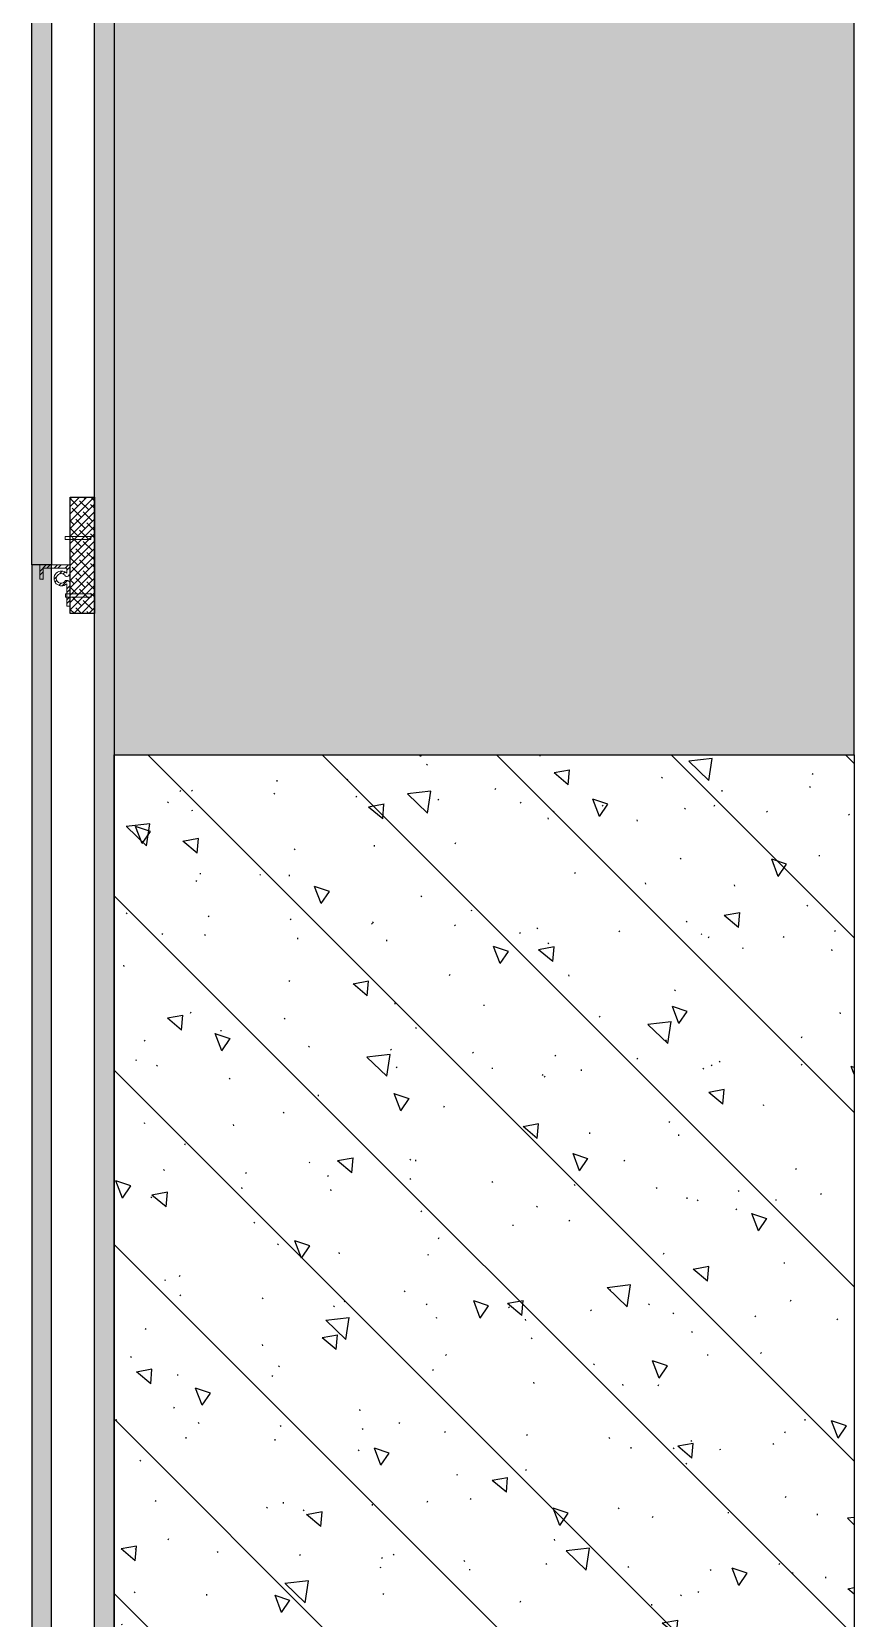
# Model space of a CAD drawing. Header units: millimetres. Extents: x 90086 to 135690, y -7745 to 15991.
# Drawn here: x 97288 to 97788, y 11394 to 12359 of the extents above; entities that cross this region are included whole.
import ezdxf

# ---------------------------------------------------------------- set-up
doc = ezdxf.new("R2010")
doc.units = ezdxf.units.MM
for name, color, linetype in [('I-DETL-LW01', 1, 'Continuous'), ('I-DETL-LW02', 2, 'Continuous'), ('I-DETL-LW251', 251, 'Continuous'), ('PE-尺寸标注', 44, 'Continuous'), ('WALL TYPE$0$HATCH', 8, 'Continuous'), ('WALL TYPE$0$I-SECT-LW03', 3, 'Continuous')]:
    doc.layers.add(name, color=color, linetype=linetype)

# ---------------------------------------------------------------- blocks, each defined once
blk = doc.blocks.new('海龙_1215173755')
at = {"layer": 'WALL TYPE$0$HATCH', "ltscale": 2}
h = blk.add_hatch(dxfattribs=at)
h.set_pattern_fill('ANSI32', color=256, scale=0.5)
h.set_pattern_definition([(45, (-39299.69784487303, -12402.66931678472), (-3.367596045400933, 3.367596045400933), []), (45, (-39297.45277987303, -12402.66931678472), (-3.367596045400933, 3.367596045400933), [])])
edge = h.paths.add_edge_path()
edge.add_line((2.291405648800719, -7.1853693941448), (2.291405648895307, 11.2586301537176))
edge.add_line((2.291405648895307, 11.2586301537176), (-2.766336400527507, 11.2586301537176))
edge.add_arc((-2.766336402286313, 9.258630153718839), 1.999999999998765, 89.99999994961394, 201.2138913290534)
edge.add_arc((-5.973488088030813, 5.890560184772322), 2.965716505140973, -243.08079552205038, 63.080795825394205, ccw=False)
edge.add_arc((-9.180639785015451, 9.258630153719412), 1.999999999998192, 338.7861084524729, 450.0000000000145)
edge.add_line((-9.180639785015956, 11.2586301537176), (-22.73189232477307, 11.2586301537176))
edge.add_line((-22.73189232477307, 11.2586301537176), (-22.73189232477307, 9.258630153717604))
edge.add_line((-22.73189232477307, 9.258630153717604), (-9.180639785015956, 9.258630153717604))
edge.add_arc((-5.973488092764455, 6.085253332828891), 4.511778188748358, 135.3032882784527, 404.6967117215473)
edge.add_line((-2.766336400512955, 9.258630153717604), (0.2914056488953065, 9.258630153717604))
edge.add_line((0.2914056488953065, 9.258630153717604), (0.2914056488007191, -3.505607322171272))
edge.add_line((0.2914056488007191, -3.505607322171272), (0.2914056488007191, -5.106938799261115))
edge.add_line((0.2914056488007191, -5.106938799261115), (-6.499315307970392, -5.10693879925384))
edge.add_line((-6.499315307970392, -5.10693879925384), (-6.499315307970392, -7.1853693941448))
edge.add_line((-6.499315307970392, -7.1853693941448), (2.291405648800719, -7.1853693941448))
at = {"color": 1, "linetype": 'Continuous', "lineweight": 15, "elevation": 7.839925138837386}
blk.add_lwpolyline([(-17.26337170643092, 24.12776406589728), (-17.26337170643092, 8.526522878431933), (-15.24067591447965, 8.526522878431933), (-15.24067591447965, 24.12776406589728)], close=True, dxfattribs=at)
at = {"color": 1, "linetype": 'Continuous', "lineweight": 15}
blk.add_lwpolyline([(2.291405648800719, -7.1853693941448), (2.291405648895307, 11.2586301537176), (-2.766336400527507, 11.2586301537176, 0.5273176530246371), (-4.630808598572912, 8.534928952069095, -4.178275816144416), (-7.31616759148892, 8.534928944960484, 0.5273176539620763), (-9.180639785015956, 11.2586301537176), (-22.73189232477307, 11.2586301537176), (-22.73189232477307, 9.258630153717604), (-9.180639785015956, 9.258630153717604, 2.396255539831327), (-2.766336400512955, 9.258630153717604), (0.2914056488953065, 9.258630153717604), (0.2914056488007191, -3.505607322171272), (0.2914056488007191, -5.106938799261115), (-6.499315307970392, -5.10693879925384), (-6.499315307970392, -7.1853693941448)], format="xyb", close=True, dxfattribs=at)

msp = doc.modelspace()

# ---------------------------------------------------------------- hatches: boundary and pattern name
h = msp.add_hatch()
h.set_pattern_fill('0-钢筋混凝土001-DOM', color=250, scale=15, angle=90.00000000000001, pattern_type=2)
h.set_pattern_definition([(135, (95098.13226052675, 11669.4290160061), (-53.03300858899107, -53.03300858899109), []), (140, (95098.13226052675, 11669.4290160061), (9.412820247389245, 107.589027390113), [11.25, -123.75]), (85, (95098.13226052675, 11669.4290160061), (-112.8288200550018, -20.81270004195003), [9.000000000000002, -99.00000000000003]), (190.4514, (95098.91666153134, 11678.3947680011), (-103.4159313091431, 86.77640725710322), [9.561028500000003, -105.1713168]), (136.1842, (95068.13226052675, 11669.4290160061), (24.82785214935268, 160.0861572938467), [16.875, -185.625]), (186.6356, (95070.20125658135, 11682.76952775111), (-146.1176806350663, 140.1994058323055), [14.3415432, -157.75695]), (81.1842, (95068.13226052675, 11669.4290160061), (-146.1177901387987, 140.1992917700441), [13.5, -148.5]), (111, (95075.63226052675, 11684.4290160061), (60.39283359980082, 89.53605781776928), [11.25, -123.75]), (56.00000000000004, (95075.63226052675, 11684.4290160061), (-108.772506757028, 36.49729978823726), [9.000000000000002, -99.00000000000003]), (161.4514, (95080.66500142684, 11691.8903509556), (-48.3795745064929, 126.0333942872235), [9.561028499999999, -105.1713168]), (127.5, (95098.13226052685, 11669.4290160056), (-49.93407807469674, 1.82397829759359), [0.7500000000000002, -97.80000000000003, 0.7500000000000002, -100.5, 0.7500000000000002, -99.37500000000003]), (97.49999999999997, (95098.13226052685, 11669.4290160056), (-59.16175678235405, 39.46043061632228), [0.7500000000000002, -57.30000000000001, 0.7500000000000002, -95.55000000000001, 0.7500000000000002, -37.87500000000001]), (57.49999999999999, (95098.13226052685, 11635.97901600561), (3.38323076015698, 80.07336542586137), [0.75, -37.49999999999999, 0.75, -117, 0.75, -155.25]), (47.5, (95098.13226053135, 11620.9790160011), (-15.01574734984765, 87.47792540135795), [0.7500000000000001, -48.75000000000001, 0.7500000000000001, -77.69999999999999, 0.7500000000000001, -110.25])])
h.paths.add_polyline_path([(97338.13226052637, 11919.42901600611), (97788.13226052634, 11919.42901600611), (97788.13226052634, 15084.42901600611), (97338.1322605264, 15084.42901600611)])
h = msp.add_hatch()
h.set_pattern_fill('0-钢筋混凝土001-DOM', color=250, scale=15, angle=90.00000000000001, pattern_type=2)
h.set_pattern_definition([(135, (-2689.999999999591, -250.0000000000055), (-53.03300858899107, -53.03300858899109), []), (140, (-2689.999999999591, -250.0000000000055), (9.41282024738925, 107.589027390113), [11.25, -123.75]), (85.00000000000001, (-2689.999999999591, -250.0000000000055), (-112.8288200550018, -20.81270004195002), [9.000000000000002, -99.00000000000001]), (190.4514, (-2689.215598995001, -241.0342480050005), (-103.4159313091431, 86.77640725710324), [9.5610285, -105.1713168]), (136.1842, (-2719.999999999591, -250.0000000000055), (24.82785214935269, 160.0861572938467), [16.875, -185.6250000000001]), (186.6356, (-2717.931003945, -236.6594882550005), (-146.1176806350663, 140.1994058323055), [14.3415432, -157.75695]), (81.18420000000005, (-2719.999999999591, -250.0000000000055), (-146.1177901387988, 140.1992917700441), [13.5, -148.5]), (111, (-2712.499999999591, -235.0000000000055), (60.39283359980082, 89.53605781776929), [11.25, -123.75]), (56.00000000000004, (-2712.499999999591, -235.0000000000055), (-108.772506757028, 36.49729978823726), [9.000000000000002, -99.00000000000001]), (161.4514, (-2707.467259099501, -227.5386650505005), (-48.37957450649289, 126.0333942872235), [9.5610285, -105.1713168]), (127.5, (-2689.999999999501, -250.0000000005005), (-49.93407807469674, 1.823978297593593), [0.7500000000000002, -97.80000000000001, 0.7500000000000002, -100.5, 0.7500000000000002, -99.37500000000003]), (97.50000000000001, (-2689.999999999501, -250.0000000005005), (-59.16175678235405, 39.46043061632229), [0.7500000000000002, -57.30000000000001, 0.7500000000000002, -95.55000000000003, 0.7500000000000002, -37.87500000000001]), (57.49999999999996, (-2689.999999999501, -283.4500000005005), (3.383230760156985, 80.07336542586137), [0.7500000000000001, -37.5, 0.7500000000000001, -117, 0.7500000000000001, -155.25]), (47.5, (-2689.999999995001, -298.4500000050006), (-15.01574734984764, 87.47792540135795), [0.7500000000000002, -48.75000000000001, 0.7500000000000002, -77.70000000000002, 0.7500000000000002, -110.25])])
h.paths.add_polyline_path([(97338.19092108407, 11919.42901600611), (97788.13226052633, 11919.42901600611), (97788.13226052633, 11149.42901600611), (97338.19092108407, 11149.42901600611)])
at = {"layer": 'I-DETL-LW251'}
h = msp.add_hatch(dxfattribs=at)
h.set_pattern_fill('ANSI38', color=250, angle=-1.272221872585407e-14)
h.set_pattern_definition([(44.99999999999995, (61526.3449590555, 1433.928529796114), (-2.245064030267288, 2.245064030267289), []), (135, (61526.3449590555, 1433.928529796114), (-6.735192090801867, 2.245064030267291), [7.937500000000002, -4.762500000000001])])
h.paths.add_polyline_path([(97338.19092108407, 10569.42823799425), (97326.19092108407, 10569.42823799425), (97326.19092108407, 13252.48767656382), (97338.19092108407, 13252.48767656382)])
h = msp.add_hatch(dxfattribs=at)
h.set_pattern_fill('ANSI38', color=250, angle=-1.272221872585407e-14)
h.set_pattern_definition([(44.99999999999995, (98517.13209945282, 12544.31808584726), (-2.245064030267288, 2.245064030267289), []), (135, (98517.13209945282, 12544.31808584726), (-6.735192090801867, 2.245064030267291), [7.937500000000002, -4.762500000000001])])
h.paths.add_polyline_path([(97326.19087148548, 12005.47769112125), (97311.39087148548, 12005.47769112125), (97311.39087153276, 12076.10257455408), (97326.19087153276, 12076.10257455408)])
at = {"layer": 'PE-尺寸标注'}
h = msp.add_hatch(dxfattribs=at)
h.set_pattern_fill('木纹面1', color=250, scale=5.000000000000001, angle=-1.272221872585407e-14, style=0, pattern_type=2)
h.set_pattern_definition([(63.43494881999997, (61749.89607042694, 2243.905145832183), (19.99999997764121, -1.019977126588869e-09), [4.621368349999998, -17.73931139999999]), (40.60129464999998, (61736.73903107694, 2261.199112082182), (19.99999998960277, 1.801355207059883e-08), [4.158066499999999, -88.03737799999999]), (40.60129464999998, (61746.73903107694, 2281.199112082182), (19.99999998960277, 1.801355207059883e-08), [4.158066499999999, -88.03737799999999]), (40.60129464999998, (61756.73903107694, 2301.199112082182), (19.99999995163994, -1.452601785683784e-08), [4.158066499999999, -88.03737799999999]), (63.43494881999997, (61739.74863442694, 2241.110273832184), (19.99999997764121, -1.019977126588869e-09), [4.237007799999998, -18.12367194999999]), (50.19442890999994, (61741.64348192693, 2244.899968832184), (20.00000001048199, 7.906944860564899e-10), [2.240490499999999, -75.86200599999997]), (50.19442890999994, (61751.64348192693, 2264.899968832184), (20.00000001048199, 7.906944860564899e-10), [2.240490499999999, -75.86200599999997]), (50.19442890999994, (61761.64348192693, 2284.899968832184), (20.00000001048199, 7.906944860564899e-10), [2.240490499999999, -75.86200599999997]), (21.80140948999994, (61743.07780897693, 2246.621161332185), (19.99999999207266, -2.658084610357039e-08), [2.868712150000001, -50.98293590000002]), (33.69006752999997, (61745.74134137694, 2247.686574282188), (20.00000002516126, -1.246419048133876e-08), [2.521812999999999, -33.53369975]), (63.43494879999992, (61747.83961662694, 2249.085424432187), (19.99999997764121, -8.001293762490052e-09), [3.355288499999999, -19.00539089999999]), (44.99999999999995, (61749.34014742693, 2252.08648603218), (19.99999996643937, -4.131635488597832e-15), [2.7178182, -53.85072430000002]), (44.99999999999995, (61759.34014742693, 2272.08648603218), (19.99999996643937, -4.131635488597832e-15), [2.7178182, -53.85072430000002]), (21.80140948999994, (61751.26193507694, 2254.008273682184), (19.99999999207266, -2.658084610357039e-08), [2.19237, -51.65927800000001]), (63.43494879999992, (61733.26755397694, 2240.648112982182), (19.99999997764121, -8.001293762490052e-09), [7.189599899999997, -15.17107989999999]), (50.19442890999994, (61736.48284082694, 2247.078686632178), (20.00000001048199, 7.906944860564899e-10), [4.573561999999998, -73.52893489999997]), (50.19442890999994, (61746.48284082694, 2267.078686632178), (20.00000001048199, 7.906944860564899e-10), [4.573561999999998, -73.52893489999997]), (50.19442890999994, (61756.48284082694, 2287.078686632178), (20.00000001048199, 7.906944860564899e-10), [4.573561999999998, -73.52893489999997]), (33.69006752999997, (61739.41076377693, 2250.592194182178), (20.00000002516126, -1.246419048133876e-08), [2.2405595, -33.81495339999999]), (15.94539589999999, (61741.27502182694, 2251.835032882189), (19.99999999510855, -1.44947609106599e-06), [3.5624845, -69.23861445]), (33.69006752999997, (61744.70043592693, 2252.81372258219), (20.00000002516126, -1.246419048133876e-08), [4.092966499999999, -31.9625462]), (50.19442890999994, (61748.10598992693, 2255.084091932184), (20.00000001048199, 7.906944860564899e-10), [5.197337999999998, -72.90515899999997]), (50.19442890999994, (61758.10598992693, 2275.084091932184), (20.00000001048199, 7.906944860564899e-10), [5.197337999999998, -72.90515899999997]), (50.19442889999996, (61768.10598992693, 2295.084091932184), (20.00000001048199, -2.699963276782588e-09), [5.197338000000001, -72.90515900000001]), (21.80140948999994, (61751.43324977694, 2259.076799682187), (19.99999999207266, -2.658084610357039e-08), [5.714501500000001, -48.13714700000001]), (50.19442890999994, (61731.96280917694, 2248.038623332182), (20.00000001048199, 7.906944860564899e-10), [5.214066749999999, -72.88842999999996]), (50.19442890999994, (61741.96280917694, 2268.038623332182), (20.00000001048199, 7.906944860564899e-10), [5.214066749999999, -72.88842999999996]), (50.19442890999994, (61751.96280917694, 2288.038623332182), (20.00000001048199, 7.906944860564899e-10), [5.214066749999999, -72.88842999999996]), (33.69006752999997, (61735.30077337693, 2252.044180332179), (20.00000002516126, -1.246419048133876e-08), [4.838074999999999, -31.21743775]), (26.56505117999999, (61739.32629507694, 2254.72786153219), (19.99999997764121, 1.019971083763936e-09), [7.985959999999982, -81.4567589999997]), (26.56505117999999, (61749.32629507694, 2274.72786153219), (19.99999997764121, 1.019971083763936e-09), [7.985959999999982, -81.4567589999997]), (40.60129464999998, (61746.46917617694, 2258.29930983218), (19.99999998960277, 1.801355207059883e-08), [4.3193014, -87.87614314999999]), (40.60129464999998, (61756.46917617694, 2278.29930983218), (19.99999998960277, 1.801355207059883e-08), [4.3193014, -87.87614314999999]), (40.60129464999998, (61766.46917417693, 2298.29930983218), (19.99999998960277, 1.801355207059883e-08), [4.3193014, -87.87614314999999]), (33.69006752999997, (61733.29749867694, 2254.82249888218), (20.00000002516126, -1.246419048133876e-08), [2.73579165, -33.31972210999999]), (26.56505119999992, (61735.57381492693, 2256.340043032184), (19.99999997764121, 8.001285499219067e-09), [7.158076199999985, -82.28464299999973]), (26.56505119999992, (61745.57381492693, 2276.340043032184), (20.00000002236256, -8.144143217752745e-08), [7.158076199999985, -82.28464299999973]), (40.60129464999998, (61741.97619292694, 2259.541231832181), (19.99999998960277, 1.801355207059883e-08), [1.700823, -90.49462154999999]), (40.60129464999998, (61751.97619292694, 2279.541231832181), (19.99999998960277, 1.801355207059883e-08), [1.700823, -90.49462154999999]), (40.60129464999998, (61761.97619267694, 2299.541231832181), (19.99999998960277, 1.801355207059883e-08), [1.700823, -90.49462154999999])])
h.paths.add_polyline_path([(97300.13224136802, 12035.00421587053), (97288.13224136802, 12035.00419196116), (97288.13224136802, 13226.42901600611), (97292.58472951083, 13226.42901600611), (97292.58472951083, 13217.23622501947), (97295.38744503181, 13217.23622501947), (97295.3874450318, 13223.84710621864), (97300.1322413678, 13223.84631287434)])
h = msp.add_hatch(dxfattribs=at)
h.set_pattern_fill('木纹面1', color=250, scale=5.000000000000001, angle=-1.272221872585407e-14, style=0, pattern_type=2)
h.set_pattern_definition([(63.43494882, (17.93326125, 0.8665224999999962), (19.9999999776412, -1.019977435845471e-09), [4.621368350000001, -17.7393114]), (40.60129464999999, (4.776221900000006, 18.16048875), (19.99999998960277, 1.801355176134223e-08), [4.1580665, -88.03737800000002]), (40.60129464999999, (14.77622190000001, 38.16048875000001), (19.99999998960277, 1.801355176134223e-08), [4.1580665, -88.03737800000002]), (40.60129464999999, (24.77622190000002, 58.16048875), (19.99999995163994, -1.452601816609444e-08), [4.1580665, -88.03737800000002]), (63.43494882, (7.785825250000002, -1.928349500000002), (19.9999999776412, -1.019977435845471e-09), [4.237007800000001, -18.12367195]), (50.19442890999999, (9.680672750000001, 1.861345499999998), (20.00000001048199, 7.906941767998865e-10), [2.2404905, -75.86200600000001]), (50.19442890999999, (19.68067275000001, 21.8613455), (20.00000001048199, 7.906941767998865e-10), [2.2404905, -75.86200600000001]), (50.19442890999999, (29.68067275000002, 41.86134549999999), (20.00000001048199, 7.906941767998865e-10), [2.2404905, -75.86200600000001]), (21.80140948999998, (11.1149998, 3.582537999999998), (19.99999999207266, -2.658084641282699e-08), [2.868712150000001, -50.98293590000001]), (33.69006752999999, (13.7785322, 4.647950949999998), (20.00000002516126, -1.246419079059536e-08), [2.521813, -33.53369975]), (63.43494879999999, (15.87680745, 6.046801099999997), (19.99999997764121, -8.001294071746653e-09), [3.3552885, -19.00539090000001]), (44.99999999999999, (17.37733825000001, 9.047862699999998), (19.99999996643937, -4.44089209104867e-15), [2.7178182, -53.85072430000001]), (44.99999999999999, (27.37733825000001, 29.0478627), (19.99999996643937, -4.44089209104867e-15), [2.7178182, -53.85072430000001]), (21.80140948999998, (19.29912590000001, 10.96965035), (19.99999999207266, -2.658084641282699e-08), [2.19237, -51.65927800000001]), (63.43494879999999, (1.3047448, -2.390510350000001), (19.99999997764121, -8.001294071746653e-09), [7.189599900000001, -15.1710799]), (50.19442890999999, (4.520031650000002, 4.0400633), (20.00000001048199, 7.906941767998865e-10), [4.573562000000001, -73.52893490000001]), (50.19442890999999, (14.52003165000001, 24.0400633), (20.00000001048199, 7.906941767998865e-10), [4.573562000000001, -73.52893490000001]), (50.19442890999999, (24.52003165000001, 44.0400633), (20.00000001048199, 7.906941767998865e-10), [4.573562000000001, -73.52893490000001]), (33.69006752999999, (7.447954600000003, 7.55357085), (20.00000002516126, -1.246419079059536e-08), [2.240559500000001, -33.81495340000001]), (15.94539589999999, (9.312212650000003, 8.79640955), (19.99999999510855, -1.449476091375246e-06), [3.5624845, -69.23861445000001]), (33.69006752999999, (12.73762675, 9.775099249999998), (20.00000002516126, -1.246419079059536e-08), [4.092966500000001, -31.96254620000001]), (50.19442890999999, (16.14318075000001, 12.0454686), (20.00000001048199, 7.906941767998865e-10), [5.197338000000001, -72.90515900000001]), (50.19442890999999, (26.14318075000001, 32.0454686), (20.00000001048199, 7.906941767998865e-10), [5.197338000000001, -72.90515900000001]), (50.19442889999998, (36.14318075000002, 52.0454686), (20.00000001048199, -2.699963586039192e-09), [5.197338000000001, -72.90515900000001]), (21.80140948999998, (19.47044060000001, 16.03817635), (19.99999999207266, -2.658084641282699e-08), [5.714501500000001, -48.13714700000001]), (50.19442890999999, (1.110223024625157e-15, 5.000000000000001), (20.00000001048199, 7.906941767998865e-10), [5.214066750000002, -72.88843]), (50.19442890999999, (10.00000000000001, 25), (20.00000001048199, 7.906941767998865e-10), [5.214066750000002, -72.88843]), (50.19442890999999, (20.00000000000001, 45), (20.00000001048199, 7.906941767998865e-10), [5.214066750000002, -72.88843]), (33.69006752999999, (3.337964200000003, 9.005557), (20.00000002516126, -1.246419079059536e-08), [4.838075000000001, -31.21743775000001]), (26.56505117999999, (7.363485900000003, 11.6892382), (19.9999999776412, 1.019970774507333e-09), [7.985960000000001, -81.45675900000002]), (26.56505117999999, (17.36348590000001, 31.6892382), (19.9999999776412, 1.019970774507333e-09), [7.985960000000001, -81.45675900000002]), (40.60129464999999, (14.50636700000001, 15.2606865), (19.99999998960277, 1.801355176134223e-08), [4.319301400000001, -87.87614315000002]), (40.60129464999999, (24.50636700000001, 35.2606865), (19.99999998960277, 1.801355176134223e-08), [4.319301400000001, -87.87614315000002]), (40.60129464999999, (34.50636500000002, 55.26068650000001), (19.99999998960277, 1.801355176134223e-08), [4.319301400000001, -87.87614315000002]), (33.69006752999999, (1.334689500000003, 11.78387555), (20.00000002516126, -1.246419079059536e-08), [2.735791650000001, -33.31972211000001]), (26.56505119999999, (3.611005750000003, 13.3014197), (19.99999997764121, 8.001285189962466e-09), [7.1580762, -82.28464299999999]), (26.56505119999999, (13.61100575000001, 33.3014197), (20.00000002236256, -8.144143248678405e-08), [7.1580762, -82.28464299999999]), (40.60129464999999, (10.01338375000001, 16.5026085), (19.99999998960277, 1.801355176134223e-08), [1.700823, -90.49462155000002]), (40.60129464999999, (20.01338375000001, 36.5026085), (19.99999998960277, 1.801355176134223e-08), [1.700823, -90.49462155000002]), (40.60129464999999, (30.01338350000002, 56.5026085), (19.99999998960277, 1.801355176134223e-08), [1.700823, -90.49462155000002])])
h.paths.add_polyline_path([(97300.07355981204, 12035.00417184946), (97288.07355981204, 12035.00419575884), (97288.07359997339, 10589.42901600611), (97292.5260881162, 10589.42901600611), (97292.5260881162, 10598.62180699274), (97295.32880363718, 10598.62180699274), (97295.32880363717, 10592.01092579357), (97300.07359997317, 10592.01171913788)])

# ---------------------------------------------------------------- linework, layer by layer
at = {"color": 1, "linetype": 'Continuous', "lineweight": 15, "elevation": 8.314757944410148}
msp.add_lwpolyline([(97323.89786296964, 12052.32662540686), (97308.29662178217, 12052.32662540686), (97308.29662178217, 12050.30392961491), (97323.89786296964, 12050.30392961491)], close=True, dxfattribs=at)
at = {"layer": 'I-DETL-LW01'}
for points in [[(97338.19092108407, 10569.42823799425), (97326.19092108407, 10569.42823799425), (97326.19092108407, 13252.48767656382), (97338.19092108407, 13252.48767656382)], [(97326.19087148548, 12005.47769112125), (97311.39087148548, 12005.47769112125), (97311.39087153276, 12076.10257455408), (97326.19087153276, 12076.10257455408)]]:
    msp.add_lwpolyline(points, close=True, dxfattribs=at)
at = {"layer": 'I-DETL-LW02'}
for points in [[(97300.13224136802, 12035.00421587053), (97288.13224136802, 12035.00419196116), (97288.13224136802, 13226.42901600611), (97292.58472951083, 13226.42901600611), (97292.58472951083, 13217.23622501947), (97295.38744503181, 13217.23622501947), (97295.3874450318, 13223.84710621864), (97300.1322413678, 13223.84631287434)], [(97300.07355981204, 12035.00417184946), (97288.07355981204, 12035.00419575884), (97288.07359997339, 10589.42901600611), (97292.5260881162, 10589.42901600611), (97292.5260881162, 10598.62180699274), (97295.32880363718, 10598.62180699274), (97295.32880363717, 10592.01092579357), (97300.07359997317, 10592.01171913788)]]:
    msp.add_lwpolyline(points, close=True, dxfattribs=at)
at = {"layer": 'WALL TYPE$0$I-SECT-LW03'}
for points in [[(97338.13226052637, 11919.42901600611), (97788.13226052634, 11919.42901600611), (97788.13226052634, 15084.42901600611), (97338.1322605264, 15084.42901600611), (97338.13226052637, 11919.42901600611)], [(97338.19092108407, 11919.42901600611), (97788.13226052633, 11919.42901600611), (97788.13226052633, 11149.42901600611), (97338.19092108407, 11149.42901600611)]]:
    msp.add_lwpolyline(points, close=True, dxfattribs=at)

# ---------------------------------------------------------------- block references
at = {"xscale": -1, "rotation": 270}
msp.add_blockref('海龙_1215173755', (97300.09884548045, 12032.68894266579, 0.4748328055727624), dxfattribs=at)

doc.saveas('drawing.dxf')
